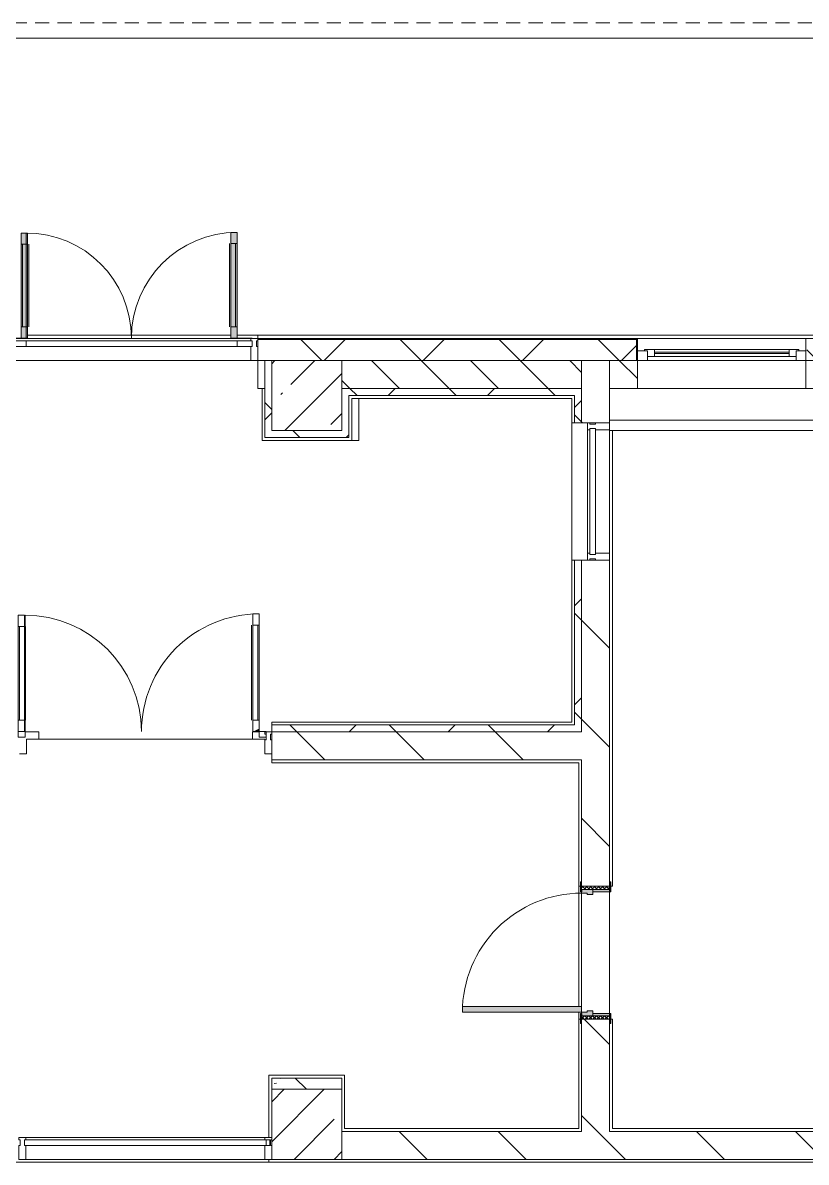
# Model space of a CAD drawing. Header units: millimetres. Extents: x -3708 to 187246, y -8553 to 29000.
# Drawn here: x 174060 to 179649, y 13380 to 21510 of the extents above; entities that cross this region are included whole.
import ezdxf

# ---------------------------------------------------------------- set-up
doc = ezdxf.new("R2010")
doc.units = ezdxf.units.MM
doc.linetypes.add('200_ШТРИХ__ш1_п0_6_', pattern=[160, 100, -60])
for name, color, linetype, lineweight, true_color in [('A-DETL-GENF-4', 7, 'Continuous', 5, 0xaaaaaa), ('A-DETL-GENF-5', 7, 'Continuous', 5, 0xe2e2e2), ('A-DOOR-4', 7, 'Continuous', 5, 0xaaaaaa), ('A-DOOR-5', 7, 'Continuous', 5, 0xe2e2e2), ('A-DOOR-FRAM-3', 7, 'Continuous', 5, 0xe2e2e2), ('A-DOOR-FRAM-4', 7, 'Continuous', 5, 0xaaaaaa), ('A-FLOR-1', 7, 'Continuous', 5, 0xaaaaaa), ('I-WALL-5', 7, 'Continuous', 5, 0x787878)]:
    doc.layers.add(name, color=color, linetype=linetype, lineweight=lineweight, true_color=true_color)
for name, color, linetype, lineweight in [('A-DETL-MBND-1', 7, '200_ШТРИХ__ш1_п0_6_', 9), ('A-GLAZ-2', 7, 'Continuous', 5), ('A-GLAZ-CURT-2', 7, 'Continuous', 5), ('A-GLAZ-CWMG-2', 7, 'Continuous', 5), ('A-WALL', 7, 'Continuous', 9), ('A-WALL-2', 7, 'Continuous', 5), ('I-WALL-3', 7, 'Continuous', 5), ('S-COLS-2', 7, 'Continuous', 5)]:
    doc.layers.add(name, color=color, linetype=linetype, lineweight=lineweight)
pattern_1 = [(135, (60236.27, 0), (-353.5534, -353.5534), [])]
pattern_2 = [(135, (60236.27, 0), (-176.7767, -176.7767), [])]
pattern_3 = [(45, (60236.27, 0), (-353.5534, 353.5534), []), (135, (60236.27, 0), (-353.5534, -353.5534), [])]

# ---------------------------------------------------------------- blocks, each defined once
blk = doc.blocks.new('110_Дверь_СКБ_1Ст_Внутренняя1 - Д-14_п_ 950x2100h_охрана-33310230-1_7_1_птичка')
at = {"layer": 'A-DOOR-4'}
h = blk.add_hatch(dxfattribs=at)
h.set_pattern_fill('FP_114', color=256, style=0, pattern_type=2)
h.set_pattern_definition([(135, (1826.41, 164.685), (-14.14214, -14.14214), []), (225, (1826.41, 164.685), (14.14214, -14.14214), [])])
h.paths.add_polyline_path([(462.5, -100), (487.5, -100), (487.5, 100), (462.5, 100), (462.5, -75.3)])
at = {"layer": 'A-DOOR-5'}
h = blk.add_hatch(color=256, dxfattribs=at)
h.paths.add_polyline_path([(-437.5, 100), (-437.5, 20), (-402.5, 20), (-402.5, 60), (-412.5, 60), (-412.5, 100), (-422.5, 100)])
h.paths.add_polyline_path([(427.5, 44), (427.5, 20), (462.5, 20), (462.5, 100), (437.5, 100), (437.5, 60), (427.5, 60)])
at = {"layer": 'A-DOOR-FRAM-3'}
for points in [[(-412.5, 950), (-412.5, 100), (-372.5, 100), (-372.5, 950)], [(-492.5, 100), (-422.5, 100), (-422.5, 108), (-492.5, 108)], [(447.5, 108), (447.5, 100), (517.5, 100), (517.5, 108), (462.5, 108)], [(-437.5, -100), (-422.5, -100), (-422.5, 20), (-437.5, 20)], [(447.5, -100), (462.5, -100), (462.5, 20), (447.5, 20)], [(-492.5, -100), (-492.5, -108), (-422.5, -108), (-422.5, -100), (-462.5, -100)], [(447.5, -102.9), (447.5, -108), (517.5, -108), (517.5, -100), (447.5, -100)]]:
    blk.add_hatch(color=256, dxfattribs=at).paths.add_polyline_path(points)
at = {"layer": 'A-DOOR-FRAM-4'}
h = blk.add_hatch(dxfattribs=at)
h.set_pattern_fill('FP_115', color=256, style=0, pattern_type=2)
h.set_pattern_definition([(45, (-296.384, 164.685), (-14.1421, 14.1421), []), (135, (-296.384, 164.685), (-14.1421, -14.1421), [])])
h.paths.add_polyline_path([(-462.5, -100), (-437.5, -100), (-437.5, 100), (-462.5, 100)])
at = {"layer": 'A-DOOR-4'}
for p, q in [((-412.5, 950), (-412.5, 100)), ((-372.5, 950), (-412.5, 950)), ((-372.5, 100), (-372.5, 950)), ((-412.5, 100), (-372.5, 100))]:
    blk.add_line(p, q, dxfattribs=at)
blk.add_arc((-412.5, 100), 850, 360, 90, dxfattribs=at)
at = {"layer": 'A-DOOR-FRAM-4'}
for p, q in [((-422.5, 108), (-492.5, 108)), ((-492.5, 108), (-492.5, 100)), ((-492.5, 100), (-422.5, 100)), ((-437.5, 100), (-462.5, 100)), ((-462.5, 100), (-462.5, -100)), ((-412.5, 100), (-437.5, 100)), ((-437.5, 100), (-437.5, 20)), ((-437.5, -100), (-437.5, 100)), ((-422.5, 100), (-437.5, 100)), ((-437.5, 100), (-437.5, 99)), ((-437.5, 99), (-422.5, 99)), ((-422.5, 100), (-422.5, 108)), ((-422.5, 99), (-422.5, 100)), ((-412.5, 60), (-412.5, 100)), ((437.5, 100), (437.5, 60)), ((462.5, 100), (437.5, 100)), ((517.5, 108), (447.5, 108)), ((447.5, 108), (447.5, 100)), ((462.5, 100), (447.5, 100)), ((447.5, 100), (447.5, 99)), ((447.5, 100), (517.5, 100)), ((447.5, 99), (462.5, 99)), ((462.5, 20), (462.5, 100)), ((487.5, 100), (462.5, 100)), ((462.5, 100), (462.5, -100)), ((462.5, 99), (462.5, 100)), ((487.5, -100), (487.5, 100)), ((517.5, 100), (517.5, 108)), ((-437.5, 20), (-402.5, 20)), ((-422.5, 20), (-437.5, 20)), ((-437.5, 20), (-437.5, -100)), ((-422.5, -100), (-422.5, 20)), ((-402.5, 60), (-412.5, 60)), ((-402.5, 20), (-402.5, 60)), ((437.5, 60), (427.5, 60)), ((427.5, 60), (427.5, 20)), ((427.5, 20), (462.5, 20)), ((462.5, 20), (447.5, 20)), ((447.5, 20), (447.5, -100)), ((462.5, -100), (462.5, 20)), ((-422.5, -100), (-492.5, -100)), ((-492.5, -100), (-492.5, -108)), ((-492.5, -108), (-422.5, -108)), ((-462.5, -100), (-437.5, -100)), ((-437.5, -100), (-422.5, -100)), ((-422.5, -108), (-422.5, -100)), ((447.5, -100), (462.5, -100)), ((517.5, -100), (447.5, -100)), ((447.5, -100), (447.5, -108)), ((447.5, -108), (517.5, -108)), ((462.5, -100), (487.5, -100)), ((517.5, -108), (517.5, -100))]:
    blk.add_line(p, q, dxfattribs=at)
blk = doc.blocks.new('Прямоугольный импост - Импост структурный с накладкой - 160мм-22852563-1_7_1_птичка')
at = {"layer": 'A-GLAZ-CWMG-2'}
for p, q in [((-50, 40), (-50, 140)), ((-50, 140), (0, 140)), ((0, 140), (0, 40)), ((-50, -17), (-50, 0)), ((-10, 40), (-10, 0)), ((0, 40), (-10, 40)), ((-10, 0), (0, 0)), ((0, 0), (0, -17)), ((0, -17), (-50, -17))]:
    blk.add_line(p, q, dxfattribs=at)
blk = doc.blocks.new('Дверь_Витражная_СКБ_2Ст - ВН-5-31911725-1_7_1_птичка')
at = {"layer": 'A-DETL-GENF-5'}
for points in [[(-788, 20), (-743, 20), (-743, 770), (-788, 770), (-788, 40)], [(746, 20), (752, 20), (752, 774), (707, 774), (707, 20)]]:
    blk.add_hatch(color=256, dxfattribs=at).paths.add_polyline_path(points)
at = {"layer": 'A-DETL-GENF-4'}
for p, q in [((-788, 770), (-743, 770)), ((-788, 770), (-788, 20)), ((-743, 770), (-788, 770)), ((-788, 770), (-788, 20)), ((-743, 770), (-743, 20)), ((-743, 20), (-743, 770)), ((752, 774), (707, 774)), ((707, 774), (707, 20)), ((752, 774), (707, 774)), ((707, 774), (707, 20)), ((752, 774), (752, 20)), ((752, 20), (752, 774)), ((-788, 690), (-743, 690)), ((-778, 690), (-778, 100)), ((-734, 690), (-734, 100)), ((698, 694), (698, 100)), ((752, 694), (707, 694)), ((742, 694), (742, 100)), ((-788, 100), (-743, 100)), ((752, 100), (707, 100)), ((-752, 20), (-860, 20)), ((-752, 20), (-860, 20)), ((-743, 20), (-788, 20)), ((-788, 20), (-743, 20)), ((707, 20), (752, 20)), ((707, 20), (752, 20)), ((752, 20), (860, 20)), ((860, 20), (752, 20))]:
    blk.add_line(p, q, dxfattribs=at)
at = {"layer": 'A-DOOR-4'}
for p, q in [((-752, 770), (-752, 20)), ((752, 774), (752, 20)), ((-752, 0), (-860, 0)), ((-860, 0), (-860, -40)), ((-752, -40), (-752, 0)), ((860, 0), (752, 0)), ((752, 0), (752, -40)), ((860, -40), (860, 0)), ((-860, -40), (-752, -40)), ((752, -40), (860, -40))]:
    blk.add_line(p, q, dxfattribs=at)
for centre, radius, start, end in [((-752, 20), 750, 360, 90), ((752, 20), 754, 90, 180)]:
    blk.add_arc(centre, radius, start, end, dxfattribs=at)
blk = doc.blocks.new('Прямоугольный импост - Импост структурный с накладкой - 160мм-24260934-1_7_1_птичка')
at = {"layer": 'A-GLAZ-CWMG-2'}
for p, q in [((115450.4, 19257), (113750.4, 19257)), ((115352.4, 19240), (113848.4, 19240)), ((115352.4, 19200), (113848.4, 19200)), ((115450.4, 19100), (113750.4, 19100))]:
    blk.add_line(p, q, dxfattribs=at)
blk = doc.blocks.new('Дверь_Витражная_остекление_ - ВВ-14 остекление-32472302-1_7_1_птичка')
at = {"layer": 'A-DETL-GENF-5'}
blk.add_hatch(color=256, dxfattribs=at).paths.add_polyline_path([(-792.9, -20), (-835, -20), (-835, -41.3), (-818.7, -33.1)])
at = {"layer": 'A-DETL-GENF-4'}
for p, q in [((-790, -20), (-835, -20)), ((-835, -860), (-835, -20)), ((-790, -20), (-835, -20)), ((-835, -20), (-835, -860)), ((-790, -860), (-790, -20)), ((-790, -860), (-790, -20)), ((840, -850), (840, -20)), ((840, -20), (840, -850)), ((885, -850), (885, -20)), ((885, -850), (885, -20)), ((-835, -100), (-790, -100)), ((-825, -780), (-825, -100)), ((-781, -780), (-781, -100)), ((831, -770), (831, -100)), ((885, -100), (840, -100)), ((875, -770), (875, -100)), ((-835, -780), (-790, -780)), ((885, -770), (840, -770)), ((-835, -860), (-790, -860)), ((-835, -860), (-790, -860)), ((885, -850), (840, -850)), ((840, -850), (885, -850))]:
    blk.add_line(p, q, dxfattribs=at)
at = {"layer": 'A-DOOR-4'}
for p, q in [((-885, 20), (-835, 20)), ((-885, -20), (-885, 20)), ((-835, 20), (-835, -20)), ((835, 20), (885, 20)), ((835, -20), (835, 20)), ((885, 20), (885, -20)), ((-835, -20), (-885, -20)), ((-835, -860), (-835, -20)), ((835, -850), (835, -20)), ((885, -20), (835, -20))]:
    blk.add_line(p, q, dxfattribs=at)
for centre, radius, start, end in [((-835, -20), 840, 270, 0), ((835, -20), 830, 180, 270)]:
    blk.add_arc(centre, radius, start, end, dxfattribs=at)
blk = doc.blocks.new('Прямоугольный импост - Импост структурный с накладкой - 160мм Темный-V134-1_7_1_птичка')
at = {"layer": 'A-GLAZ-CWMG-2'}
for p, q in [((-25, 0), (-25, 17)), ((-25, 17), (25, 17)), ((-15, 0), (-25, 0)), ((-15, -40), (-15, 0)), ((25, 0), (15, 0)), ((15, 0), (15, -40)), ((25, 17), (25, 0)), ((-25, -140), (-25, -40)), ((-25, -40), (-15, -40)), ((15, -40), (25, -40)), ((25, -40), (25, -140)), ((25, -140), (-25, -140))]:
    blk.add_line(p, q, dxfattribs=at)
blk = doc.blocks.new('Системная панель - Стекло - 40мм-24262626-1_7_1_птичка')
at = {"layer": 'A-GLAZ-CURT-2'}
h = blk.add_hatch(dxfattribs=at)
h.set_pattern_fill('FP_156', color=256, style=0, pattern_type=2)
h.set_pattern_definition([(135, (17665, -118370), (-1414.214, -1414.214), [1000, -3000]), (135, (18165, -119370), (-1414.214, -1414.214), [3000, -1000]), (135, (18665, -117370), (-1414.214, -1414.214), [1000, -3000])])
h.paths.add_polyline_path([(450, 40), (-450, 40), (-450, 0), (450, 0)])
for p, q in [((450, 40), (-450, 40)), ((-450, 40), (-450, 0)), ((-450, 0), (450, 0)), ((450, 0), (450, 40))]:
    blk.add_line(p, q, dxfattribs=at)
blk = doc.blocks.new('Прямоугольный импост - Импост структурный с накладкой - 160мм-20958586-1_7_1_птичка')
at = {"layer": 'A-GLAZ-CWMG-2'}
for p, q in [((117853, 17725), (117853, 18605)), ((118010, 17725), (118010, 18605))]:
    blk.add_line(p, q, dxfattribs=at)
blk = doc.blocks.new('Прямоугольный импост - Импост структурный с накладкой - 160мм-24262627-1_7_1_птичка')
at = {"layer": 'A-GLAZ-CWMG-2'}
for p, q in [((-50, 0), (-50, 17)), ((-50, 17), (0, 17)), ((-40, 0), (-50, 0)), ((-40, -40), (-40, 0)), ((0, 0), (-10, 0)), ((-10, 0), (-10, -40)), ((0, 17), (0, 0)), ((-50, -140), (-50, -40)), ((-50, -40), (-40, -40)), ((-10, -40), (0, -40)), ((0, -40), (0, -140)), ((0, -140), (-50, -140))]:
    blk.add_line(p, q, dxfattribs=at)
blk = doc.blocks.new('Прямоугольный импост - Импост структурный с накладкой - 160мм-24262628-1_7_1_птичка')
at = {"layer": 'A-GLAZ-CWMG-2'}
for p, q in [((0, 17), (-50, 17)), ((-50, 17), (-50, 0)), ((-50, 0), (-40, 0)), ((-40, 0), (-40, -40)), ((-10, -40), (-10, 0)), ((-10, 0), (0, 0)), ((0, 0), (0, 17)), ((-40, -40), (-50, -40)), ((-50, -40), (-50, -140)), ((0, -40), (-10, -40)), ((0, -140), (0, -40)), ((-50, -140), (0, -140))]:
    blk.add_line(p, q, dxfattribs=at)
blk = doc.blocks.new('120_Окно_СКБ_1Ст - 120_Окно_СКБ_1Ст_1200х2500_h_ с форточкой-22889524-1_7_1_птичка')
at = {"layer": 'A-GLAZ-2'}
for p, q in [((-600, 5), (-600, 75)), ((-600, 75), (-530, 75)), ((600, 75), (-600, 75)), ((-530, 5), (-600, 5)), ((-600, 5), (-550, 5)), ((-530, 5), (-550, 5)), ((-550, 5), (-550, -5)), ((-530, 75), (-530, 5)), ((530, 45), (-530, 45)), ((-530, 45), (-530, 5)), ((-480, -5), (-480, 45)), ((-480, 25), (480, 25)), ((480, 15), (-480, 15)), ((480, -5), (480, 45)), ((530, 5), (530, 75)), ((530, 75), (600, 75)), ((530, 5), (530, 45)), ((600, 5), (530, 5)), ((550, 5), (530, 5)), ((550, 5), (600, 5)), ((550, -5), (550, 5)), ((600, 75), (600, 5)), ((-550, -5), (550, -5)), ((550, -5), (-550, -5))]:
    blk.add_line(p, q, dxfattribs=at)
blk = doc.blocks.new('Системная панель - Стекло - 40мм-32354598-1_7_1_птичка')
at = {"layer": 'A-GLAZ-CURT-2'}
for p, q in [((875, 40), (-875, 40)), ((-875, 40), (-875, 0)), ((-875, 0), (875, 0)), ((875, 0), (875, 40))]:
    blk.add_line(p, q, dxfattribs=at)
blk = doc.blocks.new('Прямоугольный импост - Импост структурный с накладкой - 160мм Темный-32355000-1_7_1_птичка')
at = {"layer": 'A-GLAZ-CWMG-2'}
for p, q in [((113845.4, 13557), (115550, 13557)), ((113845.4, 13400), (115550, 13400))]:
    blk.add_line(p, q, dxfattribs=at)
blk = doc.blocks.new('Прямоугольный импост - Импост структурный с накладкой - 160мм Темный-V132-1_7_1_птичка')
at = {"layer": 'A-GLAZ-CWMG-2'}
for p, q in [((-25, 0), (-25, 17)), ((-25, 17), (25, 17)), ((-15, 0), (-25, 0)), ((-15, -40), (-15, 0)), ((25, 0), (15, 0)), ((15, 0), (15, -40)), ((25, 17), (25, 0)), ((-25, -140), (-25, -40)), ((-25, -40), (-15, -40)), ((15, -40), (25, -40)), ((25, -40), (25, -140)), ((25, -140), (-25, -140))]:
    blk.add_line(p, q, dxfattribs=at)
blk = doc.blocks.new('BSC_Колонна _Прямоугольная - 500х500-V160-1_7_1_птичка')
at = {"layer": 'S-COLS-2'}
h = blk.add_hatch(dxfattribs=at)
h.set_pattern_fill('FP_179', color=256, style=0, pattern_type=2)
h.set_pattern_definition([(45, (-115850.45, -18850), (-285.1231, 285.1231), []), (45, (-115565.32, -18850), (-285.1231, 285.1231), [504.031, -100.806, 16.764, -84.042])])
h.paths.add_polyline_path([(238.6, -250), (250, -250), (250, 250), (-250, 250), (-250, -250), (-202, -250)])
for p, q in [((250, 250), (-250, 250)), ((-250, 250), (-250, -250)), ((250, -250), (250, 250)), ((-250, -250), (250, -250))]:
    blk.add_line(p, q, dxfattribs=at)
blk = doc.blocks.new('Прямоугольный импост - Импост структурный с накладкой - 160мм Темный-31239248-1_7_1_птичка')
at = {"layer": 'A-GLAZ-CWMG-2'}
for p, q in [((0, 17), (-50, 17)), ((-50, 17), (-50, 0)), ((-50, 0), (-40, 0)), ((-40, 0), (-40, -40)), ((-10, -40), (-10, 0)), ((-10, 0), (0, 0)), ((0, 0), (0, 17)), ((-40, -40), (-50, -40)), ((-50, -40), (-50, -140)), ((0, -40), (-10, -40)), ((0, -140), (0, -40)), ((-50, -140), (0, -140))]:
    blk.add_line(p, q, dxfattribs=at)
blk = doc.blocks.new('Прямоугольный импост - Импост структурный с накладкой - 160мм Темный-V191-1_7_1_птичка')
at = {"layer": 'A-GLAZ-CWMG-2'}
for p, q in [((0, 17), (-50, 17)), ((-50, 17), (-50, 0)), ((-50, 0), (-40, 0)), ((-40, 0), (-40, -40)), ((-10, -40), (-10, 0)), ((-10, 0), (0, 0)), ((0, 0), (0, 17)), ((-40, -40), (-50, -40)), ((-50, -40), (-50, -140)), ((0, -40), (-10, -40)), ((0, -140), (0, -40)), ((-50, -140), (0, -140))]:
    blk.add_line(p, q, dxfattribs=at)
blk = doc.blocks.new('Зашивка приборов отопления2 - Зашивка приборов отопления-33269377-1_7_1_птичка')
at = {"layer": 'A-WALL-2'}
for p, q in [((119410, 18900), (118210, 18900)), ((120680.1, 18675), (120680.1, 18900)), ((118010, 18675), (120680.1, 18675)), ((120680.1, 18675), (118010, 18675)), ((120680.1, 18600), (120680.1, 18675)), ((118010, 18600), (120680.1, 18600))]:
    blk.add_line(p, q, dxfattribs=at)

msp = doc.modelspace()

# ---------------------------------------------------------------- hatches: boundary and pattern name
at = {"layer": 'A-WALL-2'}
h = msp.add_hatch(dxfattribs=at)
h.set_pattern_fill('FP_111', color=256, style=0, pattern_type=2)
h.set_pattern_definition(pattern_3)
h.paths.add_polyline_path([(173056.7, 19100), (173036.7, 19196.8), (173042.1, 19100)])
h.paths.add_polyline_path([(173145.1, 19100), (173126.3, 19125.9), (173136.7, 19100)])
h.paths.add_polyline_path([(175836.7, 19100), (178438.3, 19100), (178438.3, 19250), (175736.7, 19250), (175736.7, 19100), (175836.3, 19100)])
h.paths.add_polyline_path([(181088.3, 19100), (181096.3, 19100), (181093.3, 19250), (179654.3, 19250), (179654.3, 19100), (180970.9, 19100)])
h.paths.add_polyline_path([(173092.6, 19158.9), (173093.8, 19170.9), (173086.7, 19180.7), (173086.7, 19250), (173036.6, 19250), (173042.1, 19228.8), (173086.7, 19167.1)])
h = msp.add_hatch(dxfattribs=at)
h.set_pattern_fill('FP_93', color=256, style=0, pattern_type=2)
h.set_pattern_definition(pattern_2)
h.paths.add_polyline_path([(177980.5, 18900), (178046.3, 18900), (178046.3, 19100), (176336.7, 19100), (176336.7, 18900), (177976.3, 18900)])
h.paths.add_polyline_path([(171312.9, 18900), (172986.7, 18900), (172986.7, 19100), (171286.3, 19100), (171286.3, 18900), (171308.3, 18900)])
h.paths.add_polyline_path([(175736.7, 18900), (175786.7, 18900), (175786.7, 19100), (175736.7, 19097)])
h.paths.add_polyline_path([(173056.7, 18900), (173086.7, 18900), (173086.7, 19100), (173036.7, 19100), (173042.1, 18900)])
h = msp.add_hatch(dxfattribs=at)
h.set_pattern_fill('FP_93', color=256, style=0, pattern_type=2)
h.set_pattern_definition(pattern_2)
h.paths.add_polyline_path([(180970.9, 18900), (181166.3, 18900), (181166.3, 19100), (179646.3, 19100), (179646.3, 18900), (180916.4, 18900)])
h.paths.add_polyline_path([(178246.3, 18900), (178446.3, 18900), (178441.3, 19100), (178246.3, 19100), (178246.3, 19087)])
at = {"layer": 'I-WALL-3'}
h = msp.add_hatch(dxfattribs=at)
h.set_pattern_fill('FP_111', color=256, style=0, pattern_type=2)
h.set_pattern_definition(pattern_3)
h.paths.add_polyline_path([(175836.7, 18550), (175836.3, 19100), (175786.7, 19100), (175786.7, 18550), (175836.7, 18550)])
h = msp.add_hatch(dxfattribs=at)
h.set_pattern_fill('FP_110', color=256, style=0, pattern_type=2)
h.set_pattern_definition(pattern_1)
h.paths.add_polyline_path([(178246.3, 16450), (178246.3, 17675), (178046.3, 17675), (178046.3, 16450), (178183.5, 16450)])
h.paths.add_polyline_path([(178246.3, 18655), (178246.3, 19100), (178046.3, 19100), (178046.3, 18655), (178183.5, 18655)])
h = msp.add_hatch(dxfattribs=at)
h.set_pattern_fill('FP_111', color=256, style=0, pattern_type=2)
h.set_pattern_definition(pattern_3)
h.paths.add_polyline_path([(177964.1, 18850), (177996.3, 18850.3), (177996.3, 18900), (176336.7, 18900), (176336.7, 18850), (177254.4, 18850)])
h = msp.add_hatch(dxfattribs=at)
h.set_pattern_fill('FP_111', color=256, style=0, pattern_type=2)
h.set_pattern_definition(pattern_3)
h.paths.add_polyline_path([(178046.3, 16500), (178046.3, 17675), (177996.3, 17675), (177996.3, 16500), (178042.8, 16500)])
h.paths.add_polyline_path([(178046.3, 18655), (178046.3, 18900), (177996.3, 18900), (177996.3, 18655)])
h = msp.add_hatch(dxfattribs=at)
h.set_pattern_fill('FP_111', color=256, style=0, pattern_type=2)
h.set_pattern_definition(pattern_3)
h.paths.add_polyline_path([(176325.3, 18550), (176386.7, 18550), (176386.7, 18600), (175836.7, 18600), (175836.7, 18550), (175889.6, 18550)])
h = msp.add_hatch(dxfattribs=at)
h.set_pattern_fill('FP_111', color=256, style=0, pattern_type=2)
h.set_pattern_definition(pattern_3)
h.paths.add_polyline_path([(177174.8, 16450), (178046.3, 16450), (178042.8, 16500), (175836.7, 16500), (175839.2, 16450), (176456.7, 16450)])
h = msp.add_hatch(dxfattribs=at)
h.set_pattern_fill('FP_110', color=256, style=0, pattern_type=2)
h.set_pattern_definition(pattern_1)
h.paths.add_polyline_path([(178026.3, 16250), (178246.3, 16250), (178246.3, 16450), (175836.7, 16450), (175836.9, 16250), (177109.1, 16250)])
h = msp.add_hatch(dxfattribs=at)
h.set_pattern_fill('FP_110', color=256, style=0, pattern_type=2)
h.set_pattern_definition(pattern_1)
h.paths.add_polyline_path([(178046.3, 13600), (178246.3, 13600), (178246.3, 14400), (178046.3, 14400), (178046.3, 13620)])
h.paths.add_polyline_path([(178046.3, 15350), (178246.3, 15350), (178246.3, 16250), (178046.3, 16250), (178046.3, 15380)])
h = msp.add_hatch(dxfattribs=at)
h.set_pattern_fill('FP_110', color=256, style=0, pattern_type=2)
h.set_pattern_definition(pattern_1)
h.paths.add_polyline_path([(180616.3, 13400), (181166.3, 13400), (181166.3, 13600), (176336.3, 13600), (176336.3, 13400), (180596.3, 13400)])
at = {"layer": 'I-WALL-5'}
h = msp.add_hatch(dxfattribs=at)
h.set_pattern_fill('FP_122', color=256, style=0, pattern_type=2)
h.set_pattern_definition([(135, (60236.3, 0), (-377.1708, -377.1708), [533.4, -88.9, 17.78, -88.9]), (135, (60236.3, 376.94), (-377.1708, -377.1708), []), (50, (60236.27, 0), (637.6445, -55.7866), [66.675, -733.425]), (355, (60236.3, 0), (-123.3494, 668.6992), [53.34, -586.74]), (100.451, (60289.4, -4.65), (514.299, 612.908), [56.665, -623.315]), (46.184, (60236.3, 177.8), (948.7764, -147.1497), [100.012, -1100.137]), (96.636, (60315.3, 165.5), (830.909, 865.997), [84.998, -934.973]), (351.184, (60236.3, 177.8), (830.918, 865.988), [80.01, -880.11]), (21, (60325.17, 133.35), (530.6506, -357.9283), [66.675, -733.425]), (326, (60325.2, 133.35), (216.308, 644.6585), [53.34, -586.74]), (71.451, (60369.4, 103.5), (746.9596, 286.7243), [56.665, -623.315]), (37.5, (60236.27, 0), (10.81053, 295.9426), [16.764, -562.864, 16.764, -578.866, -588.962]), (37.5, (60236.27, 0), (10.81053, 295.9426), [-1175.258, 16.764, -572.198]), (7.5, (60236.27, 0), (233.86916, 350.63175), [16.764, -322.834, 16.764, -549.529, -224.472]), (7.5, (60236.27, 0), (233.86916, 350.63175), [-905.891, 16.764, -207.708]), (327.5, (60038.03, 0), (474.5678, -20.0513), [16.764, -205.486, 16.764, -676.656, -920.115]), (327.5, (60038.03, 0), (474.5678, -20.0513), [-915.67, 16.764, -903.351]), (317.5, (59949.13, 0), (518.4522, 88.9934), [16.764, -272.161, 16.764, -443.738, -653.415]), (317.5, (59949.13, 0), (518.4522, 88.9934), [-749.427, 16.764, -636.651])])
h.paths.add_polyline_path([(176325.3, 13900), (176336.3, 13900), (176336.3, 13980), (175836.7, 13980), (175836.7, 13900), (175891.7, 13900)])
at = {"layer": 'S-COLS-2'}
h = msp.add_hatch(dxfattribs=at)
h.set_pattern_fill('FP_92', color=256, style=0, pattern_type=2)
h.set_pattern_definition([(45, (60236.27, 0), (-285.1231, 285.1231), []), (45, (60521.4, 0), (-285.1231, 285.1231), [504.031, -100.806, 16.764, -84.042])])
h.paths.add_polyline_path([(176336.3, 13400), (176336.3, 13900), (175836.3, 13900), (175836.3, 13400), (176325.3, 13400)])

# ---------------------------------------------------------------- linework, layer by layer
at = {"layer": 'A-DETL-MBND-1'}
for p, q in [((171428.9, 21510), (180206.3, 21510)), ((180206.3, 21400), (171508.4, 21400))]:
    msp.add_line(p, q, dxfattribs=at)
at = {"layer": 'A-FLOR-1'}
for p, q in [((180206.3, 21400), (171508.4, 21400)), ((176456.7, 18830), (176456.7, 18530)), ((178266.3, 15350), (178266.3, 18600)), ((176456.7, 18530), (176406.7, 18530)), ((174076.7, 16450), (174174.7, 16450)), ((174174.7, 16450), (174174.7, 16398)), ((175698.7, 16398), (175698.7, 16450)), ((175698.7, 16450), (175746.7, 16450)), ((175786.7, 16398), (174086.7, 16398)), ((174086.7, 16398), (174086.7, 16293)), ((175786.7, 16394.6), (175786.7, 16398)), ((174086.7, 16293), (174036.7, 16293)), ((175836.7, 16230), (175836.7, 16250)), ((178026.3, 16230), (175836.7, 16230)), ((178026.3, 14490), (178026.3, 16230)), ((178026.3, 15350), (178038.3, 15350)), ((178254.3, 15350), (178266.3, 15350)), ((178026.3, 13620), (178026.3, 14450)), ((178038.3, 14400), (178026.3, 14400)), ((178266.3, 14400), (178254.3, 14400)), ((178266.3, 13620), (178266.3, 14400)), ((175816.3, 13557), (175816.3, 14000)), ((175816.3, 14000), (176356.3, 14000)), ((176356.3, 14000), (176356.3, 13620)), ((176356.3, 13620), (178026.3, 13620)), ((181146.3, 13620), (178266.3, 13620)), ((173910.5, 13380), (180596.3, 13380)), ((175816.3, 13380), (175816.3, 13400))]:
    msp.add_line(p, q, dxfattribs=at)
at = {"layer": 'A-WALL'}
for p, q in [((178441.3, 19253), (175736.7, 19253)), ((178438.3, 19250), (175736.7, 19250)), ((178438.3, 19100), (178438.3, 19250)), ((178441.3, 19100), (178441.3, 19253)), ((175786.7, 19100), (175736.7, 19100)), ((175786.7, 19100), (175786.7, 18550)), ((178046.3, 19100), (176336.7, 19100)), ((178046.3, 18655), (178046.3, 19100)), ((178246.3, 19100), (178446.3, 19100)), ((178246.3, 19100), (178246.3, 18900)), ((181166.3, 19100), (179646.3, 19100)), ((175766.7, 18900), (175786.7, 18900)), ((176386.7, 18850), (177996.3, 18850)), ((176386.7, 18850), (176386.7, 18550)), ((177996.3, 18850), (177996.3, 18655)), ((176386.7, 18550), (175786.7, 18550)), ((177996.3, 17675), (177996.3, 16500)), ((178046.3, 16500), (178046.3, 17675)), ((177996.3, 16500), (175836.7, 16500))]:
    msp.add_line(p, q, dxfattribs=at)
at = {"layer": 'A-WALL-2'}
for p, q in [((174093.7, 19280), (175543.7, 19280)), ((175588.7, 19280), (184908.3, 19280)), ((175736.7, 19280), (175736.7, 18900)), ((181246.3, 19258), (175736.7, 19258)), ((178446.3, 18900), (178446.3, 19258)), ((179646.3, 19258), (179646.3, 18900)), ((175786.7, 19100), (175836.7, 19100)), ((175736.7, 18900), (175766.7, 18900)), ((176336.7, 18900), (178046.3, 18900)), ((178246.3, 18900), (181166.3, 18900))]:
    msp.add_line(p, q, dxfattribs=at)
at = {"layer": 'I-WALL-3'}
for p, q in [((178246.3, 19100), (178046.3, 19100)), ((175766.7, 18900), (175766.7, 18530)), ((178246.3, 18655), (178246.3, 18900)), ((176406.7, 18830), (177976.3, 18830)), ((176406.7, 18530), (176406.7, 18830)), ((177976.3, 18830), (177976.3, 16520)), ((177976.3, 18655), (178246.3, 18655)), ((175766.7, 18530), (176406.7, 18530)), ((178246.3, 17675), (177976.3, 17675)), ((178246.3, 15380), (178246.3, 17675)), ((175836.7, 16520), (175836.7, 16250)), ((177976.3, 16520), (175836.7, 16520)), ((178046.3, 16450), (175836.7, 16450)), ((178046.3, 16500), (178046.3, 16500)), ((178046.3, 16450), (178046.3, 16500)), ((175836.7, 16250), (178046.3, 16250)), ((178046.3, 16250), (178046.3, 15380)), ((178046.3, 14490), (178046.3, 15300)), ((178246.3, 15310), (178246.3, 14440)), ((178046.3, 14370), (178046.3, 13600)), ((178246.3, 13600), (178246.3, 14370)), ((176336.3, 13980), (175836.7, 13980)), ((175836.7, 13980), (175836.7, 13900)), ((176336.3, 13900), (176336.3, 13980)), ((175836.7, 13900), (176336.3, 13900)), ((178046.3, 13600), (176336.3, 13600)), ((176336.3, 13600), (176336.3, 13400)), ((181166.3, 13600), (178246.3, 13600)), ((176336.3, 13400), (180616.3, 13400))]:
    msp.add_line(p, q, dxfattribs=at)
at = {"layer": 'S-COLS-2'}
for p, q in [((176336.3, 13900), (175836.3, 13900)), ((175836.3, 13900), (175836.3, 13400)), ((176336.3, 13600), (176336.3, 13900)), ((176336.3, 13400), (176336.3, 13600)), ((175836.3, 13400), (176336.3, 13400))]:
    msp.add_line(p, q, dxfattribs=at)

# ---------------------------------------------------------------- block references
at = {"layer": 'A-DOOR-4'}
msp.add_blockref('Дверь_Витражная_СКБ_2Ст - ВН-5-31911725-1_7_1_птичка', (174836.7, 19240), dxfattribs=at)
for name, p, rotation in [('Дверь_Витражная_остекление_ - ВВ-14 остекление-32472302-1_7_1_птичка', (174911.7, 16433), 180), ('110_Дверь_СКБ_1Ст_Внутренняя1 - Д-14_п_ 950x2100h_охрана-33310230-1_7_1_птичка', (178146.3, 14862.5), 90)]:
    msp.add_blockref(name, p, dxfattribs=dict(at, rotation=rotation))
at = {"layer": 'A-GLAZ-2', "rotation": 180}
msp.add_blockref('120_Окно_СКБ_1Ст - 120_Окно_СКБ_1Ст_1200х2500_h_ с форточкой-22889524-1_7_1_птичка', (179046.3, 19175), dxfattribs=at)
at = {"layer": 'A-GLAZ-CURT-2'}
for name, p, rotation in [('Системная панель - Стекло - 40мм-24262626-1_7_1_птичка', (178106.3, 18165), 269.9999999999995), ('Системная панель - Стекло - 40мм-32354598-1_7_1_птичка', (174946.7, 13540), 180)]:
    msp.add_blockref(name, p, dxfattribs=dict(at, rotation=rotation))
at = {"layer": 'A-GLAZ-CWMG-2'}
for name, p in [('Прямоугольный импост - Импост структурный с накладкой - 160мм-24260934-1_7_1_птичка', (60236.3, 0)), ('Прямоугольный импост - Импост структурный с накладкой - 160мм-20958586-1_7_1_птичка', (60236.3, 0)), ('Прямоугольный импост - Импост структурный с накладкой - 160мм Темный-31239248-1_7_1_птичка', (175836.7, 16433)), ('Прямоугольный импост - Импост структурный с накладкой - 160мм Темный-32355000-1_7_1_птичка', (60236.3, 0)), ('Прямоугольный импост - Импост структурный с накладкой - 160мм Темный-V191-1_7_1_птичка', (175836.3, 13540))]:
    msp.add_blockref(name, p, dxfattribs=at)
at = {"layer": 'A-GLAZ-CWMG-2', "extrusion": (0, 0, -1)}
for name, p, rotation in [('Прямоугольный импост - Импост структурный с накладкой - 160мм-22852563-1_7_1_птичка', (-175736.7, 19240), 180), ('Прямоугольный импост - Импост структурный с накладкой - 160мм-24262627-1_7_1_птичка', (-178106.3, 17675), 270.0000000000005)]:
    msp.add_blockref(name, p, dxfattribs=dict(at, rotation=rotation))
at = {"layer": 'A-GLAZ-CWMG-2', "rotation": 89.99999999999955}
msp.add_blockref('Прямоугольный импост - Импост структурный с накладкой - 160мм-24262628-1_7_1_птичка', (178106.3, 18655), dxfattribs=at)
at = {"layer": 'A-GLAZ-CWMG-2', "extrusion": (0, 0, -1)}
for name, p in [('Прямоугольный импост - Импост структурный с накладкой - 160мм Темный-V134-1_7_1_птичка', (-175811.7, 16433)), ('Прямоугольный импост - Импост структурный с накладкой - 160мм Темный-V132-1_7_1_птичка', (-174056.7, 13540))]:
    msp.add_blockref(name, p, dxfattribs=at)
at = {"layer": 'A-WALL-2'}
msp.add_blockref('Зашивка приборов отопления2 - Зашивка приборов отопления-33269377-1_7_1_птичка', (60236.3, 0), dxfattribs=at)
at = {"layer": 'S-COLS-2'}
msp.add_blockref('BSC_Колонна _Прямоугольная - 500х500-V160-1_7_1_птичка', (176086.7, 18850), dxfattribs=at)

doc.saveas('drawing.dxf')
